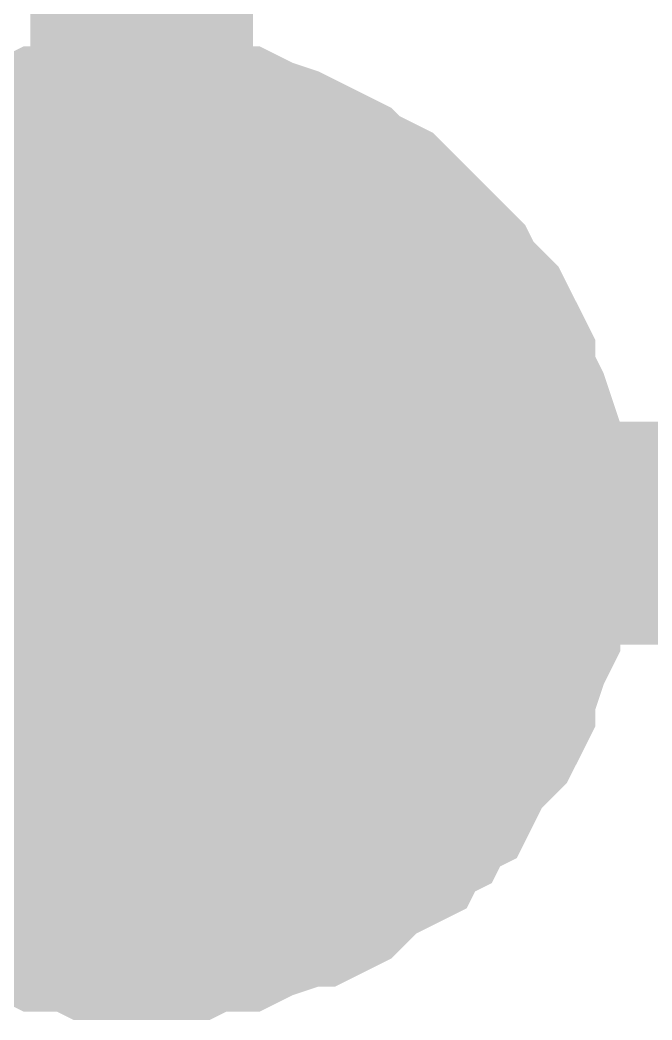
# Model space of a CAD drawing. Header units: inches. Extents: x 0 to 22.3, y 0 to 15.7.
# Drawn here: x 2.9937 to 3.0272, y 8.1738 to 8.2268 of the extents above; entities that cross this region are included whole.
import ezdxf

# ---------------------------------------------------------------- set-up
doc = ezdxf.new("R2010")
doc.units = ezdxf.units.IN
doc.header["$MEASUREMENT"] = 0
doc.layers.add('Sheet', color=255, linetype='Continuous')

msp = doc.modelspace()

# ---------------------------------------------------------------- linework, layer by layer
at = {"layer": 'Sheet'}
for points in [[(1.100236, 8.999654, 0.0118, 0.0118, 0), (1.700083, 8.999654, 0.0118, 0.0118, 0), (1.700083, 8.199626, 0.0118, 0.0118, 0), (2.000228, 8.199626, 0.0118, 0.0118, 0), (3.000121, 8.199626, 0.0118, 0.0118, 0), (3.000121, 8.299961, 0.0118, 0.0118, 0)], [(2.987302, 8.215096, 0.0118, 0.0118, 0), (2.988186, 8.21598, 0.0118, 0.0118, 0), (2.98907, 8.216422, 0.0118, 0.0118, 0), (2.989954, 8.216864, 0.0118, 0.0118, 0), (2.990396, 8.217306, 0.0118, 0.0118, 0), (2.99128, 8.217748, 0.0118, 0.0118, 0), (2.992164, 8.21819, 0.0118, 0.0118, 0), (2.993048, 8.218632, 0.0118, 0.0118, 0), (2.994374, 8.219074, 0.0118, 0.0118, 0), (2.995258, 8.219516, 0.0118, 0.0118, 0), (2.996143, 8.219516, 0.0118, 0.0118, 0), (2.997027, 8.219516, 0.0118, 0.0118, 0), (2.997911, 8.219958, 0.0118, 0.0118, 0), (2.999237, 8.219958, 0.0118, 0.0118, 0), (3.000121, 8.219958, 0.0118, 0.0118, 0)], [(2.987302, 8.215096, 0.0118, 0.0118, 0), (2.988186, 8.21598, 0.0118, 0.0118, 0), (2.98907, 8.216422, 0.0118, 0.0118, 0), (2.989954, 8.216864, 0.0118, 0.0118, 0), (2.990396, 8.217306, 0.0118, 0.0118, 0), (2.99128, 8.217748, 0.0118, 0.0118, 0), (2.992164, 8.21819, 0.0118, 0.0118, 0), (2.993048, 8.218632, 0.0118, 0.0118, 0), (2.994374, 8.219074, 0.0118, 0.0118, 0), (2.995258, 8.219516, 0.0118, 0.0118, 0), (2.996143, 8.219516, 0.0118, 0.0118, 0), (2.997027, 8.219516, 0.0118, 0.0118, 0), (2.997911, 8.219958, 0.0118, 0.0118, 0), (2.999237, 8.219958, 0.0118, 0.0118, 0), (3.000121, 8.219958, 0.0118, 0.0118, 0)], [(2.987302, 8.215096, 0.0118, 0.0118, 0), (2.988186, 8.21598, 0.0118, 0.0118, 0), (2.98907, 8.216422, 0.0118, 0.0118, 0), (2.989954, 8.216864, 0.0118, 0.0118, 0), (2.990396, 8.217306, 0.0118, 0.0118, 0), (2.99128, 8.217748, 0.0118, 0.0118, 0), (2.992164, 8.21819, 0.0118, 0.0118, 0), (2.993048, 8.218632, 0.0118, 0.0118, 0), (2.994374, 8.219074, 0.0118, 0.0118, 0), (2.995258, 8.219516, 0.0118, 0.0118, 0), (2.996143, 8.219516, 0.0118, 0.0118, 0), (2.997027, 8.219516, 0.0118, 0.0118, 0), (2.997911, 8.219958, 0.0118, 0.0118, 0), (2.999237, 8.219958, 0.0118, 0.0118, 0), (3.000121, 8.219958, 0.0118, 0.0118, 0)], [(2.987302, 8.215096, 0.0118, 0.0118, 0), (2.988186, 8.21598, 0.0118, 0.0118, 0), (2.98907, 8.216422, 0.0118, 0.0118, 0), (2.989954, 8.216864, 0.0118, 0.0118, 0), (2.990396, 8.217306, 0.0118, 0.0118, 0), (2.99128, 8.217748, 0.0118, 0.0118, 0), (2.992164, 8.21819, 0.0118, 0.0118, 0), (2.993048, 8.218632, 0.0118, 0.0118, 0), (2.994374, 8.219074, 0.0118, 0.0118, 0), (2.995258, 8.219516, 0.0118, 0.0118, 0), (2.996143, 8.219516, 0.0118, 0.0118, 0), (2.997027, 8.219516, 0.0118, 0.0118, 0), (2.997911, 8.219958, 0.0118, 0.0118, 0), (2.999237, 8.219958, 0.0118, 0.0118, 0), (3.000121, 8.219958, 0.0118, 0.0118, 0)], [(3.000121, 8.219958, 0.0118, 0.0118, 0), (3.000121, 8.219958, 0.0118, 0.0118, 0)], [(3.000121, 8.219958, 0.0118, 0.0118, 0), (3.001005, 8.219958, 0.0118, 0.0118, 0), (3.002331, 8.219958, 0.0118, 0.0118, 0), (3.003215, 8.219516, 0.0118, 0.0118, 0), (3.004099, 8.219516, 0.0118, 0.0118, 0), (3.004983, 8.219516, 0.0118, 0.0118, 0), (3.005867, 8.219074, 0.0118, 0.0118, 0), (3.007194, 8.218632, 0.0118, 0.0118, 0), (3.008078, 8.21819, 0.0118, 0.0118, 0), (3.008962, 8.217748, 0.0118, 0.0118, 0), (3.009846, 8.217306, 0.0118, 0.0118, 0), (3.010288, 8.216864, 0.0118, 0.0118, 0), (3.011172, 8.216422, 0.0118, 0.0118, 0), (3.012056, 8.21598, 0.0118, 0.0118, 0), (3.01294, 8.215096, 0.0118, 0.0118, 0), (3.013382, 8.214654, 0.0118, 0.0118, 0), (3.014266, 8.21377, 0.0118, 0.0118, 0), (3.014708, 8.213328, 0.0118, 0.0118, 0), (3.015592, 8.212444, 0.0118, 0.0118, 0), (3.016034, 8.21156, 0.0118, 0.0118, 0), (3.016476, 8.211118, 0.0118, 0.0118, 0), (3.01736, 8.210234, 0.0118, 0.0118, 0), (3.017802, 8.20935, 0.0118, 0.0118, 0), (3.018245, 8.208466, 0.0118, 0.0118, 0), (3.018245, 8.207582, 0.0118, 0.0118, 0), (3.018687, 8.206698, 0.0118, 0.0118, 0), (3.019129, 8.205814, 0.0118, 0.0118, 0), (3.019571, 8.204488, 0.0118, 0.0118, 0), (3.019571, 8.203604, 0.0118, 0.0118, 0), (3.019571, 8.20272, 0.0118, 0.0118, 0), (3.020013, 8.201836, 0.0118, 0.0118, 0), (3.020013, 8.20051, 0.0118, 0.0118, 0), (3.020013, 8.199626, 0.0118, 0.0118, 0)], [(3.000121, 8.219958, 0.0118, 0.0118, 0), (3.000121, 8.219958, 0.0118, 0.0118, 0)], [(3.000121, 8.219958, 0.0118, 0.0118, 0), (3.001005, 8.219958, 0.0118, 0.0118, 0), (3.002331, 8.219958, 0.0118, 0.0118, 0), (3.003215, 8.219516, 0.0118, 0.0118, 0), (3.004099, 8.219516, 0.0118, 0.0118, 0), (3.004983, 8.219516, 0.0118, 0.0118, 0), (3.005867, 8.219074, 0.0118, 0.0118, 0), (3.007194, 8.218632, 0.0118, 0.0118, 0), (3.008078, 8.21819, 0.0118, 0.0118, 0), (3.008962, 8.217748, 0.0118, 0.0118, 0), (3.009846, 8.217306, 0.0118, 0.0118, 0), (3.010288, 8.216864, 0.0118, 0.0118, 0), (3.011172, 8.216422, 0.0118, 0.0118, 0), (3.012056, 8.21598, 0.0118, 0.0118, 0), (3.01294, 8.215096, 0.0118, 0.0118, 0), (3.013382, 8.214654, 0.0118, 0.0118, 0), (3.014266, 8.21377, 0.0118, 0.0118, 0), (3.014708, 8.213328, 0.0118, 0.0118, 0), (3.015592, 8.212444, 0.0118, 0.0118, 0), (3.016034, 8.21156, 0.0118, 0.0118, 0), (3.016476, 8.211118, 0.0118, 0.0118, 0), (3.01736, 8.210234, 0.0118, 0.0118, 0), (3.017802, 8.20935, 0.0118, 0.0118, 0), (3.018245, 8.208466, 0.0118, 0.0118, 0), (3.018245, 8.207582, 0.0118, 0.0118, 0), (3.018687, 8.206698, 0.0118, 0.0118, 0), (3.019129, 8.205814, 0.0118, 0.0118, 0), (3.019571, 8.204488, 0.0118, 0.0118, 0), (3.019571, 8.203604, 0.0118, 0.0118, 0), (3.019571, 8.20272, 0.0118, 0.0118, 0), (3.020013, 8.201836, 0.0118, 0.0118, 0), (3.020013, 8.20051, 0.0118, 0.0118, 0), (3.020013, 8.199626, 0.0118, 0.0118, 0)], [(3.000121, 8.219958, 0.0118, 0.0118, 0), (3.000121, 8.219958, 0.0118, 0.0118, 0)], [(3.000121, 8.219958, 0.0118, 0.0118, 0), (3.001005, 8.219958, 0.0118, 0.0118, 0), (3.002331, 8.219958, 0.0118, 0.0118, 0), (3.003215, 8.219516, 0.0118, 0.0118, 0), (3.004099, 8.219516, 0.0118, 0.0118, 0), (3.004983, 8.219516, 0.0118, 0.0118, 0), (3.005867, 8.219074, 0.0118, 0.0118, 0), (3.007194, 8.218632, 0.0118, 0.0118, 0), (3.008078, 8.21819, 0.0118, 0.0118, 0), (3.008962, 8.217748, 0.0118, 0.0118, 0), (3.009846, 8.217306, 0.0118, 0.0118, 0), (3.010288, 8.216864, 0.0118, 0.0118, 0), (3.011172, 8.216422, 0.0118, 0.0118, 0), (3.012056, 8.21598, 0.0118, 0.0118, 0), (3.01294, 8.215096, 0.0118, 0.0118, 0), (3.013382, 8.214654, 0.0118, 0.0118, 0), (3.014266, 8.21377, 0.0118, 0.0118, 0), (3.014708, 8.213328, 0.0118, 0.0118, 0), (3.015592, 8.212444, 0.0118, 0.0118, 0), (3.016034, 8.21156, 0.0118, 0.0118, 0), (3.016476, 8.211118, 0.0118, 0.0118, 0), (3.01736, 8.210234, 0.0118, 0.0118, 0), (3.017802, 8.20935, 0.0118, 0.0118, 0), (3.018245, 8.208466, 0.0118, 0.0118, 0), (3.018245, 8.207582, 0.0118, 0.0118, 0), (3.018687, 8.206698, 0.0118, 0.0118, 0), (3.019129, 8.205814, 0.0118, 0.0118, 0), (3.019571, 8.204488, 0.0118, 0.0118, 0), (3.019571, 8.203604, 0.0118, 0.0118, 0), (3.019571, 8.20272, 0.0118, 0.0118, 0), (3.020013, 8.201836, 0.0118, 0.0118, 0), (3.020013, 8.20051, 0.0118, 0.0118, 0), (3.020013, 8.199626, 0.0118, 0.0118, 0)], [(3.000121, 8.219958, 0.0118, 0.0118, 0), (3.000121, 8.219958, 0.0118, 0.0118, 0)], [(3.000121, 8.219958, 0.0118, 0.0118, 0), (3.001005, 8.219958, 0.0118, 0.0118, 0), (3.002331, 8.219958, 0.0118, 0.0118, 0), (3.003215, 8.219516, 0.0118, 0.0118, 0), (3.004099, 8.219516, 0.0118, 0.0118, 0), (3.004983, 8.219516, 0.0118, 0.0118, 0), (3.005867, 8.219074, 0.0118, 0.0118, 0), (3.007194, 8.218632, 0.0118, 0.0118, 0), (3.008078, 8.21819, 0.0118, 0.0118, 0), (3.008962, 8.217748, 0.0118, 0.0118, 0), (3.009846, 8.217306, 0.0118, 0.0118, 0), (3.010288, 8.216864, 0.0118, 0.0118, 0), (3.011172, 8.216422, 0.0118, 0.0118, 0), (3.012056, 8.21598, 0.0118, 0.0118, 0), (3.01294, 8.215096, 0.0118, 0.0118, 0), (3.013382, 8.214654, 0.0118, 0.0118, 0), (3.014266, 8.21377, 0.0118, 0.0118, 0), (3.014708, 8.213328, 0.0118, 0.0118, 0), (3.015592, 8.212444, 0.0118, 0.0118, 0), (3.016034, 8.21156, 0.0118, 0.0118, 0), (3.016476, 8.211118, 0.0118, 0.0118, 0), (3.01736, 8.210234, 0.0118, 0.0118, 0), (3.017802, 8.20935, 0.0118, 0.0118, 0), (3.018245, 8.208466, 0.0118, 0.0118, 0), (3.018245, 8.207582, 0.0118, 0.0118, 0), (3.018687, 8.206698, 0.0118, 0.0118, 0), (3.019129, 8.205814, 0.0118, 0.0118, 0), (3.019571, 8.204488, 0.0118, 0.0118, 0), (3.019571, 8.203604, 0.0118, 0.0118, 0), (3.019571, 8.20272, 0.0118, 0.0118, 0), (3.020013, 8.201836, 0.0118, 0.0118, 0), (3.020013, 8.20051, 0.0118, 0.0118, 0), (3.020013, 8.199626, 0.0118, 0.0118, 0)], [(2.99128, 8.217748, 0.0039, 0.0039, 0), (2.992164, 8.21819, 0.0039, 0.0039, 0), (2.993048, 8.218632, 0.0039, 0.0039, 0), (2.994374, 8.219074, 0.0039, 0.0039, 0), (2.995258, 8.219516, 0.0039, 0.0039, 0), (2.996143, 8.219516, 0.0039, 0.0039, 0), (2.997027, 8.219516, 0.0039, 0.0039, 0), (2.997911, 8.219958, 0.0039, 0.0039, 0), (2.999237, 8.219958, 0.0039, 0.0039, 0), (3.000121, 8.219958, 0.0039, 0.0039, 0)], [(2.99128, 8.217748, 0.0039, 0.0039, 0), (2.992164, 8.21819, 0.0039, 0.0039, 0), (2.993048, 8.218632, 0.0039, 0.0039, 0), (2.994374, 8.219074, 0.0039, 0.0039, 0), (2.995258, 8.219516, 0.0039, 0.0039, 0), (2.996143, 8.219516, 0.0039, 0.0039, 0), (2.997027, 8.219516, 0.0039, 0.0039, 0), (2.997911, 8.219958, 0.0039, 0.0039, 0), (2.999237, 8.219958, 0.0039, 0.0039, 0), (3.000121, 8.219958, 0.0039, 0.0039, 0)], [(2.99128, 8.217748, 0.0039, 0.0039, 0), (2.992164, 8.21819, 0.0039, 0.0039, 0), (2.993048, 8.218632, 0.0039, 0.0039, 0), (2.994374, 8.219074, 0.0039, 0.0039, 0), (2.995258, 8.219516, 0.0039, 0.0039, 0), (2.996143, 8.219516, 0.0039, 0.0039, 0), (2.997027, 8.219516, 0.0039, 0.0039, 0), (2.997911, 8.219958, 0.0039, 0.0039, 0), (2.999237, 8.219958, 0.0039, 0.0039, 0), (3.000121, 8.219958, 0.0039, 0.0039, 0)], [(2.99128, 8.217748, 0.0039, 0.0039, 0), (2.992164, 8.21819, 0.0039, 0.0039, 0), (2.993048, 8.218632, 0.0039, 0.0039, 0), (2.994374, 8.219074, 0.0039, 0.0039, 0), (2.995258, 8.219516, 0.0039, 0.0039, 0), (2.996143, 8.219516, 0.0039, 0.0039, 0), (2.997027, 8.219516, 0.0039, 0.0039, 0), (2.997911, 8.219958, 0.0039, 0.0039, 0), (2.999237, 8.219958, 0.0039, 0.0039, 0), (3.000121, 8.219958, 0.0039, 0.0039, 0)], [(3.000121, 8.219958, 0.0039, 0.0039, 0), (3.000121, 8.219958, 0.0039, 0.0039, 0)], [(3.000121, 8.219958, 0.0039, 0.0039, 0), (3.001005, 8.219958, 0.0039, 0.0039, 0), (3.002331, 8.219958, 0.0039, 0.0039, 0), (3.003215, 8.219516, 0.0039, 0.0039, 0), (3.004099, 8.219516, 0.0039, 0.0039, 0), (3.004983, 8.219516, 0.0039, 0.0039, 0), (3.005867, 8.219074, 0.0039, 0.0039, 0), (3.007194, 8.218632, 0.0039, 0.0039, 0), (3.008078, 8.21819, 0.0039, 0.0039, 0), (3.008962, 8.217748, 0.0039, 0.0039, 0), (3.009846, 8.217306, 0.0039, 0.0039, 0), (3.010288, 8.216864, 0.0039, 0.0039, 0), (3.011172, 8.216422, 0.0039, 0.0039, 0), (3.012056, 8.21598, 0.0039, 0.0039, 0), (3.01294, 8.215096, 0.0039, 0.0039, 0), (3.013382, 8.214654, 0.0039, 0.0039, 0), (3.014266, 8.21377, 0.0039, 0.0039, 0), (3.014708, 8.213328, 0.0039, 0.0039, 0), (3.015592, 8.212444, 0.0039, 0.0039, 0), (3.016034, 8.21156, 0.0039, 0.0039, 0), (3.016476, 8.211118, 0.0039, 0.0039, 0), (3.01736, 8.210234, 0.0039, 0.0039, 0), (3.017802, 8.20935, 0.0039, 0.0039, 0), (3.018245, 8.208466, 0.0039, 0.0039, 0), (3.018245, 8.207582, 0.0039, 0.0039, 0), (3.018687, 8.206698, 0.0039, 0.0039, 0), (3.019129, 8.205814, 0.0039, 0.0039, 0), (3.019571, 8.204488, 0.0039, 0.0039, 0), (3.019571, 8.203604, 0.0039, 0.0039, 0), (3.019571, 8.20272, 0.0039, 0.0039, 0), (3.020013, 8.201836, 0.0039, 0.0039, 0), (3.020013, 8.20051, 0.0039, 0.0039, 0), (3.020013, 8.199626, 0.0039, 0.0039, 0)], [(3.000121, 8.219958, 0.0039, 0.0039, 0), (3.000121, 8.219958, 0.0039, 0.0039, 0)], [(3.000121, 8.219958, 0.0039, 0.0039, 0), (3.001005, 8.219958, 0.0039, 0.0039, 0), (3.002331, 8.219958, 0.0039, 0.0039, 0), (3.003215, 8.219516, 0.0039, 0.0039, 0), (3.004099, 8.219516, 0.0039, 0.0039, 0), (3.004983, 8.219516, 0.0039, 0.0039, 0), (3.005867, 8.219074, 0.0039, 0.0039, 0), (3.007194, 8.218632, 0.0039, 0.0039, 0), (3.008078, 8.21819, 0.0039, 0.0039, 0), (3.008962, 8.217748, 0.0039, 0.0039, 0), (3.009846, 8.217306, 0.0039, 0.0039, 0), (3.010288, 8.216864, 0.0039, 0.0039, 0), (3.011172, 8.216422, 0.0039, 0.0039, 0), (3.012056, 8.21598, 0.0039, 0.0039, 0), (3.01294, 8.215096, 0.0039, 0.0039, 0), (3.013382, 8.214654, 0.0039, 0.0039, 0), (3.014266, 8.21377, 0.0039, 0.0039, 0), (3.014708, 8.213328, 0.0039, 0.0039, 0), (3.015592, 8.212444, 0.0039, 0.0039, 0), (3.016034, 8.21156, 0.0039, 0.0039, 0), (3.016476, 8.211118, 0.0039, 0.0039, 0), (3.01736, 8.210234, 0.0039, 0.0039, 0), (3.017802, 8.20935, 0.0039, 0.0039, 0), (3.018245, 8.208466, 0.0039, 0.0039, 0), (3.018245, 8.207582, 0.0039, 0.0039, 0), (3.018687, 8.206698, 0.0039, 0.0039, 0), (3.019129, 8.205814, 0.0039, 0.0039, 0), (3.019571, 8.204488, 0.0039, 0.0039, 0), (3.019571, 8.203604, 0.0039, 0.0039, 0), (3.019571, 8.20272, 0.0039, 0.0039, 0), (3.020013, 8.201836, 0.0039, 0.0039, 0), (3.020013, 8.20051, 0.0039, 0.0039, 0), (3.020013, 8.199626, 0.0039, 0.0039, 0)], [(3.000121, 8.219958, 0.0039, 0.0039, 0), (3.000121, 8.219958, 0.0039, 0.0039, 0)], [(3.000121, 8.219958, 0.0039, 0.0039, 0), (3.001005, 8.219958, 0.0039, 0.0039, 0), (3.002331, 8.219958, 0.0039, 0.0039, 0), (3.003215, 8.219516, 0.0039, 0.0039, 0), (3.004099, 8.219516, 0.0039, 0.0039, 0), (3.004983, 8.219516, 0.0039, 0.0039, 0), (3.005867, 8.219074, 0.0039, 0.0039, 0), (3.007194, 8.218632, 0.0039, 0.0039, 0), (3.008078, 8.21819, 0.0039, 0.0039, 0), (3.008962, 8.217748, 0.0039, 0.0039, 0), (3.009846, 8.217306, 0.0039, 0.0039, 0), (3.010288, 8.216864, 0.0039, 0.0039, 0), (3.011172, 8.216422, 0.0039, 0.0039, 0), (3.012056, 8.21598, 0.0039, 0.0039, 0), (3.01294, 8.215096, 0.0039, 0.0039, 0), (3.013382, 8.214654, 0.0039, 0.0039, 0), (3.014266, 8.21377, 0.0039, 0.0039, 0), (3.014708, 8.213328, 0.0039, 0.0039, 0), (3.015592, 8.212444, 0.0039, 0.0039, 0), (3.016034, 8.21156, 0.0039, 0.0039, 0), (3.016476, 8.211118, 0.0039, 0.0039, 0), (3.01736, 8.210234, 0.0039, 0.0039, 0), (3.017802, 8.20935, 0.0039, 0.0039, 0), (3.018245, 8.208466, 0.0039, 0.0039, 0), (3.018245, 8.207582, 0.0039, 0.0039, 0), (3.018687, 8.206698, 0.0039, 0.0039, 0), (3.019129, 8.205814, 0.0039, 0.0039, 0), (3.019571, 8.204488, 0.0039, 0.0039, 0), (3.019571, 8.203604, 0.0039, 0.0039, 0), (3.019571, 8.20272, 0.0039, 0.0039, 0), (3.020013, 8.201836, 0.0039, 0.0039, 0), (3.020013, 8.20051, 0.0039, 0.0039, 0), (3.020013, 8.199626, 0.0039, 0.0039, 0)], [(3.000121, 8.219958, 0.0039, 0.0039, 0), (3.000121, 8.219958, 0.0039, 0.0039, 0)], [(3.000121, 8.219958, 0.0039, 0.0039, 0), (3.001005, 8.219958, 0.0039, 0.0039, 0), (3.002331, 8.219958, 0.0039, 0.0039, 0), (3.003215, 8.219516, 0.0039, 0.0039, 0), (3.004099, 8.219516, 0.0039, 0.0039, 0), (3.004983, 8.219516, 0.0039, 0.0039, 0), (3.005867, 8.219074, 0.0039, 0.0039, 0), (3.007194, 8.218632, 0.0039, 0.0039, 0), (3.008078, 8.21819, 0.0039, 0.0039, 0), (3.008962, 8.217748, 0.0039, 0.0039, 0), (3.009846, 8.217306, 0.0039, 0.0039, 0), (3.010288, 8.216864, 0.0039, 0.0039, 0), (3.011172, 8.216422, 0.0039, 0.0039, 0), (3.012056, 8.21598, 0.0039, 0.0039, 0), (3.01294, 8.215096, 0.0039, 0.0039, 0), (3.013382, 8.214654, 0.0039, 0.0039, 0), (3.014266, 8.21377, 0.0039, 0.0039, 0), (3.014708, 8.213328, 0.0039, 0.0039, 0), (3.015592, 8.212444, 0.0039, 0.0039, 0), (3.016034, 8.21156, 0.0039, 0.0039, 0), (3.016476, 8.211118, 0.0039, 0.0039, 0), (3.01736, 8.210234, 0.0039, 0.0039, 0), (3.017802, 8.20935, 0.0039, 0.0039, 0), (3.018245, 8.208466, 0.0039, 0.0039, 0), (3.018245, 8.207582, 0.0039, 0.0039, 0), (3.018687, 8.206698, 0.0039, 0.0039, 0), (3.019129, 8.205814, 0.0039, 0.0039, 0), (3.019571, 8.204488, 0.0039, 0.0039, 0), (3.019571, 8.203604, 0.0039, 0.0039, 0), (3.019571, 8.20272, 0.0039, 0.0039, 0), (3.020013, 8.201836, 0.0039, 0.0039, 0), (3.020013, 8.20051, 0.0039, 0.0039, 0), (3.020013, 8.199626, 0.0039, 0.0039, 0)], [(3.000121, 8.199626, 0.0118, 0.0118, 0), (3.170306, 8.199626, 0.0118, 0.0118, 0)], [(3.020013, 8.199626, 0.0118, 0.0118, 0), (3.020013, 8.198742, 0.0118, 0.0118, 0), (3.020013, 8.197416, 0.0118, 0.0118, 0), (3.019571, 8.196532, 0.0118, 0.0118, 0), (3.019571, 8.195648, 0.0118, 0.0118, 0), (3.019571, 8.194764, 0.0118, 0.0118, 0), (3.019129, 8.19388, 0.0118, 0.0118, 0), (3.018687, 8.192553, 0.0118, 0.0118, 0), (3.018245, 8.191669, 0.0118, 0.0118, 0), (3.018245, 8.190785, 0.0118, 0.0118, 0), (3.017802, 8.189901, 0.0118, 0.0118, 0), (3.01736, 8.189459, 0.0118, 0.0118, 0), (3.016476, 8.188575, 0.0118, 0.0118, 0), (3.016034, 8.187691, 0.0118, 0.0118, 0), (3.015592, 8.186807, 0.0118, 0.0118, 0), (3.014708, 8.186365, 0.0118, 0.0118, 0), (3.014266, 8.185481, 0.0118, 0.0118, 0), (3.013382, 8.185039, 0.0118, 0.0118, 0), (3.01294, 8.184155, 0.0118, 0.0118, 0), (3.012056, 8.183713, 0.0118, 0.0118, 0), (3.011172, 8.183271, 0.0118, 0.0118, 0), (3.010288, 8.182387, 0.0118, 0.0118, 0), (3.009846, 8.181945, 0.0118, 0.0118, 0), (3.008962, 8.181503, 0.0118, 0.0118, 0), (3.008078, 8.181503, 0.0118, 0.0118, 0), (3.007194, 8.181061, 0.0118, 0.0118, 0), (3.005867, 8.180619, 0.0118, 0.0118, 0), (3.004983, 8.180177, 0.0118, 0.0118, 0), (3.004099, 8.180177, 0.0118, 0.0118, 0), (3.003215, 8.180177, 0.0118, 0.0118, 0), (3.002331, 8.179735, 0.0118, 0.0118, 0), (3.001005, 8.179735, 0.0118, 0.0118, 0), (3.000121, 8.179735, 0.0118, 0.0118, 0)], [(3.020013, 8.199626, 0.0118, 0.0118, 0), (3.020013, 8.198742, 0.0118, 0.0118, 0), (3.020013, 8.197416, 0.0118, 0.0118, 0), (3.019571, 8.196532, 0.0118, 0.0118, 0), (3.019571, 8.195648, 0.0118, 0.0118, 0), (3.019571, 8.194764, 0.0118, 0.0118, 0), (3.019129, 8.19388, 0.0118, 0.0118, 0), (3.018687, 8.192553, 0.0118, 0.0118, 0), (3.018245, 8.191669, 0.0118, 0.0118, 0), (3.018245, 8.190785, 0.0118, 0.0118, 0), (3.017802, 8.189901, 0.0118, 0.0118, 0), (3.01736, 8.189459, 0.0118, 0.0118, 0), (3.016476, 8.188575, 0.0118, 0.0118, 0), (3.016034, 8.187691, 0.0118, 0.0118, 0), (3.015592, 8.186807, 0.0118, 0.0118, 0), (3.014708, 8.186365, 0.0118, 0.0118, 0), (3.014266, 8.185481, 0.0118, 0.0118, 0), (3.013382, 8.185039, 0.0118, 0.0118, 0), (3.01294, 8.184155, 0.0118, 0.0118, 0), (3.012056, 8.183713, 0.0118, 0.0118, 0), (3.011172, 8.183271, 0.0118, 0.0118, 0), (3.010288, 8.182387, 0.0118, 0.0118, 0), (3.009846, 8.181945, 0.0118, 0.0118, 0), (3.008962, 8.181503, 0.0118, 0.0118, 0), (3.008078, 8.181503, 0.0118, 0.0118, 0), (3.007194, 8.181061, 0.0118, 0.0118, 0), (3.005867, 8.180619, 0.0118, 0.0118, 0), (3.004983, 8.180177, 0.0118, 0.0118, 0), (3.004099, 8.180177, 0.0118, 0.0118, 0), (3.003215, 8.180177, 0.0118, 0.0118, 0), (3.002331, 8.179735, 0.0118, 0.0118, 0), (3.001005, 8.179735, 0.0118, 0.0118, 0), (3.000121, 8.179735, 0.0118, 0.0118, 0)], [(3.020013, 8.199626, 0.0118, 0.0118, 0), (3.020013, 8.198742, 0.0118, 0.0118, 0), (3.020013, 8.197416, 0.0118, 0.0118, 0), (3.019571, 8.196532, 0.0118, 0.0118, 0), (3.019571, 8.195648, 0.0118, 0.0118, 0), (3.019571, 8.194764, 0.0118, 0.0118, 0), (3.019129, 8.19388, 0.0118, 0.0118, 0), (3.018687, 8.192553, 0.0118, 0.0118, 0), (3.018245, 8.191669, 0.0118, 0.0118, 0), (3.018245, 8.190785, 0.0118, 0.0118, 0), (3.017802, 8.189901, 0.0118, 0.0118, 0), (3.01736, 8.189459, 0.0118, 0.0118, 0), (3.016476, 8.188575, 0.0118, 0.0118, 0), (3.016034, 8.187691, 0.0118, 0.0118, 0), (3.015592, 8.186807, 0.0118, 0.0118, 0), (3.014708, 8.186365, 0.0118, 0.0118, 0), (3.014266, 8.185481, 0.0118, 0.0118, 0), (3.013382, 8.185039, 0.0118, 0.0118, 0), (3.01294, 8.184155, 0.0118, 0.0118, 0), (3.012056, 8.183713, 0.0118, 0.0118, 0), (3.011172, 8.183271, 0.0118, 0.0118, 0), (3.010288, 8.182387, 0.0118, 0.0118, 0), (3.009846, 8.181945, 0.0118, 0.0118, 0), (3.008962, 8.181503, 0.0118, 0.0118, 0), (3.008078, 8.181503, 0.0118, 0.0118, 0), (3.007194, 8.181061, 0.0118, 0.0118, 0), (3.005867, 8.180619, 0.0118, 0.0118, 0), (3.004983, 8.180177, 0.0118, 0.0118, 0), (3.004099, 8.180177, 0.0118, 0.0118, 0), (3.003215, 8.180177, 0.0118, 0.0118, 0), (3.002331, 8.179735, 0.0118, 0.0118, 0), (3.001005, 8.179735, 0.0118, 0.0118, 0), (3.000121, 8.179735, 0.0118, 0.0118, 0)], [(3.020013, 8.199626, 0.0118, 0.0118, 0), (3.020013, 8.198742, 0.0118, 0.0118, 0), (3.020013, 8.197416, 0.0118, 0.0118, 0), (3.019571, 8.196532, 0.0118, 0.0118, 0), (3.019571, 8.195648, 0.0118, 0.0118, 0), (3.019571, 8.194764, 0.0118, 0.0118, 0), (3.019129, 8.19388, 0.0118, 0.0118, 0), (3.018687, 8.192553, 0.0118, 0.0118, 0), (3.018245, 8.191669, 0.0118, 0.0118, 0), (3.018245, 8.190785, 0.0118, 0.0118, 0), (3.017802, 8.189901, 0.0118, 0.0118, 0), (3.01736, 8.189459, 0.0118, 0.0118, 0), (3.016476, 8.188575, 0.0118, 0.0118, 0), (3.016034, 8.187691, 0.0118, 0.0118, 0), (3.015592, 8.186807, 0.0118, 0.0118, 0), (3.014708, 8.186365, 0.0118, 0.0118, 0), (3.014266, 8.185481, 0.0118, 0.0118, 0), (3.013382, 8.185039, 0.0118, 0.0118, 0), (3.01294, 8.184155, 0.0118, 0.0118, 0), (3.012056, 8.183713, 0.0118, 0.0118, 0), (3.011172, 8.183271, 0.0118, 0.0118, 0), (3.010288, 8.182387, 0.0118, 0.0118, 0), (3.009846, 8.181945, 0.0118, 0.0118, 0), (3.008962, 8.181503, 0.0118, 0.0118, 0), (3.008078, 8.181503, 0.0118, 0.0118, 0), (3.007194, 8.181061, 0.0118, 0.0118, 0), (3.005867, 8.180619, 0.0118, 0.0118, 0), (3.004983, 8.180177, 0.0118, 0.0118, 0), (3.004099, 8.180177, 0.0118, 0.0118, 0), (3.003215, 8.180177, 0.0118, 0.0118, 0), (3.002331, 8.179735, 0.0118, 0.0118, 0), (3.001005, 8.179735, 0.0118, 0.0118, 0), (3.000121, 8.179735, 0.0118, 0.0118, 0)], [(3.020013, 8.199626, 0.0118, 0.0118, 0), (3.020013, 8.199626, 0.0118, 0.0118, 0), (3.020013, 8.199626, 0.0118, 0.0118, 0), (3.020013, 8.199626, 0.0118, 0.0118, 0), (3.020013, 8.199626, 0.0118, 0.0118, 0), (3.020013, 8.199626, 0.0118, 0.0118, 0), (3.020013, 8.199626, 0.0118, 0.0118, 0), (3.020013, 8.199626, 0.0118, 0.0118, 0), (3.020013, 8.199626, 0.0118, 0.0118, 0), (3.020013, 8.199626, 0.0118, 0.0118, 0), (3.020013, 8.199626, 0.0118, 0.0118, 0), (3.020013, 8.199626, 0.0118, 0.0118, 0), (3.020013, 8.199626, 0.0118, 0.0118, 0), (3.020013, 8.199626, 0.0118, 0.0118, 0), (3.020013, 8.199626, 0.0118, 0.0118, 0), (3.020013, 8.199626, 0.0118, 0.0118, 0), (3.020013, 8.199626, 0.0118, 0.0118, 0), (3.020013, 8.199626, 0.0118, 0.0118, 0), (3.020013, 8.199626, 0.0118, 0.0118, 0), (3.020013, 8.199626, 0.0118, 0.0118, 0), (3.020013, 8.199626, 0.0118, 0.0118, 0), (3.020013, 8.199626, 0.0118, 0.0118, 0), (3.020013, 8.199626, 0.0118, 0.0118, 0), (3.020013, 8.199626, 0.0118, 0.0118, 0), (3.020013, 8.199626, 0.0118, 0.0118, 0), (3.020013, 8.199626, 0.0118, 0.0118, 0), (3.020013, 8.199626, 0.0118, 0.0118, 0), (3.020013, 8.199626, 0.0118, 0.0118, 0), (3.020013, 8.199626, 0.0118, 0.0118, 0), (3.020013, 8.199626, 0.0118, 0.0118, 0), (3.020013, 8.199626, 0.0118, 0.0118, 0), (3.020013, 8.199626, 0.0118, 0.0118, 0), (3.020013, 8.199626, 0.0118, 0.0118, 0)], [(3.020013, 8.199626, 0.0118, 0.0118, 0), (3.020013, 8.199626, 0.0118, 0.0118, 0)], [(3.020013, 8.199626, 0.0118, 0.0118, 0), (3.020013, 8.199626, 0.0118, 0.0118, 0), (3.020013, 8.199626, 0.0118, 0.0118, 0), (3.020013, 8.199626, 0.0118, 0.0118, 0), (3.020013, 8.199626, 0.0118, 0.0118, 0), (3.020013, 8.199626, 0.0118, 0.0118, 0), (3.020013, 8.199626, 0.0118, 0.0118, 0), (3.020013, 8.199626, 0.0118, 0.0118, 0), (3.020013, 8.199626, 0.0118, 0.0118, 0), (3.020013, 8.199626, 0.0118, 0.0118, 0), (3.020013, 8.199626, 0.0118, 0.0118, 0), (3.020013, 8.199626, 0.0118, 0.0118, 0), (3.020013, 8.199626, 0.0118, 0.0118, 0), (3.020013, 8.199626, 0.0118, 0.0118, 0), (3.020013, 8.199626, 0.0118, 0.0118, 0), (3.020013, 8.199626, 0.0118, 0.0118, 0), (3.020013, 8.199626, 0.0118, 0.0118, 0), (3.020013, 8.199626, 0.0118, 0.0118, 0), (3.020013, 8.199626, 0.0118, 0.0118, 0), (3.020013, 8.199626, 0.0118, 0.0118, 0), (3.020013, 8.199626, 0.0118, 0.0118, 0), (3.020013, 8.199626, 0.0118, 0.0118, 0), (3.020013, 8.199626, 0.0118, 0.0118, 0), (3.020013, 8.199626, 0.0118, 0.0118, 0), (3.020013, 8.199626, 0.0118, 0.0118, 0), (3.020013, 8.199626, 0.0118, 0.0118, 0), (3.020013, 8.199626, 0.0118, 0.0118, 0), (3.020013, 8.199626, 0.0118, 0.0118, 0), (3.020013, 8.199626, 0.0118, 0.0118, 0), (3.020013, 8.199626, 0.0118, 0.0118, 0), (3.020013, 8.199626, 0.0118, 0.0118, 0), (3.020013, 8.199626, 0.0118, 0.0118, 0), (3.020013, 8.199626, 0.0118, 0.0118, 0)], [(3.020013, 8.199626, 0.0118, 0.0118, 0), (3.020013, 8.199626, 0.0118, 0.0118, 0)], [(3.020013, 8.199626, 0.0118, 0.0118, 0), (3.020013, 8.199626, 0.0118, 0.0118, 0), (3.020013, 8.199626, 0.0118, 0.0118, 0), (3.020013, 8.199626, 0.0118, 0.0118, 0), (3.020013, 8.199626, 0.0118, 0.0118, 0), (3.020013, 8.199626, 0.0118, 0.0118, 0), (3.020013, 8.199626, 0.0118, 0.0118, 0), (3.020013, 8.199626, 0.0118, 0.0118, 0), (3.020013, 8.199626, 0.0118, 0.0118, 0), (3.020013, 8.199626, 0.0118, 0.0118, 0), (3.020013, 8.199626, 0.0118, 0.0118, 0), (3.020013, 8.199626, 0.0118, 0.0118, 0), (3.020013, 8.199626, 0.0118, 0.0118, 0), (3.020013, 8.199626, 0.0118, 0.0118, 0), (3.020013, 8.199626, 0.0118, 0.0118, 0), (3.020013, 8.199626, 0.0118, 0.0118, 0), (3.020013, 8.199626, 0.0118, 0.0118, 0), (3.020013, 8.199626, 0.0118, 0.0118, 0), (3.020013, 8.199626, 0.0118, 0.0118, 0), (3.020013, 8.199626, 0.0118, 0.0118, 0), (3.020013, 8.199626, 0.0118, 0.0118, 0), (3.020013, 8.199626, 0.0118, 0.0118, 0), (3.020013, 8.199626, 0.0118, 0.0118, 0), (3.020013, 8.199626, 0.0118, 0.0118, 0), (3.020013, 8.199626, 0.0118, 0.0118, 0), (3.020013, 8.199626, 0.0118, 0.0118, 0), (3.020013, 8.199626, 0.0118, 0.0118, 0), (3.020013, 8.199626, 0.0118, 0.0118, 0), (3.020013, 8.199626, 0.0118, 0.0118, 0), (3.020013, 8.199626, 0.0118, 0.0118, 0), (3.020013, 8.199626, 0.0118, 0.0118, 0), (3.020013, 8.199626, 0.0118, 0.0118, 0), (3.020013, 8.199626, 0.0118, 0.0118, 0)], [(3.020013, 8.199626, 0.0118, 0.0118, 0), (3.020013, 8.199626, 0.0118, 0.0118, 0)], [(3.020013, 8.199626, 0.0118, 0.0118, 0), (3.020013, 8.199626, 0.0118, 0.0118, 0), (3.020013, 8.199626, 0.0118, 0.0118, 0), (3.020013, 8.199626, 0.0118, 0.0118, 0), (3.020013, 8.199626, 0.0118, 0.0118, 0), (3.020013, 8.199626, 0.0118, 0.0118, 0), (3.020013, 8.199626, 0.0118, 0.0118, 0), (3.020013, 8.199626, 0.0118, 0.0118, 0), (3.020013, 8.199626, 0.0118, 0.0118, 0), (3.020013, 8.199626, 0.0118, 0.0118, 0), (3.020013, 8.199626, 0.0118, 0.0118, 0), (3.020013, 8.199626, 0.0118, 0.0118, 0), (3.020013, 8.199626, 0.0118, 0.0118, 0), (3.020013, 8.199626, 0.0118, 0.0118, 0), (3.020013, 8.199626, 0.0118, 0.0118, 0), (3.020013, 8.199626, 0.0118, 0.0118, 0), (3.020013, 8.199626, 0.0118, 0.0118, 0), (3.020013, 8.199626, 0.0118, 0.0118, 0), (3.020013, 8.199626, 0.0118, 0.0118, 0), (3.020013, 8.199626, 0.0118, 0.0118, 0), (3.020013, 8.199626, 0.0118, 0.0118, 0), (3.020013, 8.199626, 0.0118, 0.0118, 0), (3.020013, 8.199626, 0.0118, 0.0118, 0), (3.020013, 8.199626, 0.0118, 0.0118, 0), (3.020013, 8.199626, 0.0118, 0.0118, 0), (3.020013, 8.199626, 0.0118, 0.0118, 0), (3.020013, 8.199626, 0.0118, 0.0118, 0), (3.020013, 8.199626, 0.0118, 0.0118, 0), (3.020013, 8.199626, 0.0118, 0.0118, 0), (3.020013, 8.199626, 0.0118, 0.0118, 0), (3.020013, 8.199626, 0.0118, 0.0118, 0), (3.020013, 8.199626, 0.0118, 0.0118, 0), (3.020013, 8.199626, 0.0118, 0.0118, 0)], [(3.020013, 8.199626, 0.0118, 0.0118, 0), (3.020013, 8.199626, 0.0118, 0.0118, 0)], [(3.020013, 8.199626, 0.0039, 0.0039, 0), (3.020013, 8.198742, 0.0039, 0.0039, 0), (3.020013, 8.197416, 0.0039, 0.0039, 0), (3.019571, 8.196532, 0.0039, 0.0039, 0), (3.019571, 8.195648, 0.0039, 0.0039, 0), (3.019571, 8.194764, 0.0039, 0.0039, 0), (3.019129, 8.19388, 0.0039, 0.0039, 0), (3.018687, 8.192553, 0.0039, 0.0039, 0), (3.018245, 8.191669, 0.0039, 0.0039, 0), (3.018245, 8.190785, 0.0039, 0.0039, 0), (3.017802, 8.189901, 0.0039, 0.0039, 0), (3.01736, 8.189459, 0.0039, 0.0039, 0), (3.016476, 8.188575, 0.0039, 0.0039, 0), (3.016034, 8.187691, 0.0039, 0.0039, 0), (3.015592, 8.186807, 0.0039, 0.0039, 0), (3.014708, 8.186365, 0.0039, 0.0039, 0), (3.014266, 8.185481, 0.0039, 0.0039, 0), (3.013382, 8.185039, 0.0039, 0.0039, 0), (3.01294, 8.184155, 0.0039, 0.0039, 0), (3.012056, 8.183713, 0.0039, 0.0039, 0), (3.011172, 8.183271, 0.0039, 0.0039, 0), (3.010288, 8.182387, 0.0039, 0.0039, 0), (3.009846, 8.181945, 0.0039, 0.0039, 0), (3.008962, 8.181503, 0.0039, 0.0039, 0), (3.008078, 8.181503, 0.0039, 0.0039, 0), (3.007194, 8.181061, 0.0039, 0.0039, 0), (3.005867, 8.180619, 0.0039, 0.0039, 0), (3.004983, 8.180177, 0.0039, 0.0039, 0), (3.004099, 8.180177, 0.0039, 0.0039, 0), (3.003215, 8.180177, 0.0039, 0.0039, 0), (3.002331, 8.179735, 0.0039, 0.0039, 0), (3.001005, 8.179735, 0.0039, 0.0039, 0), (3.000121, 8.179735, 0.0039, 0.0039, 0)], [(3.020013, 8.199626, 0.0039, 0.0039, 0), (3.020013, 8.198742, 0.0039, 0.0039, 0), (3.020013, 8.197416, 0.0039, 0.0039, 0), (3.019571, 8.196532, 0.0039, 0.0039, 0), (3.019571, 8.195648, 0.0039, 0.0039, 0), (3.019571, 8.194764, 0.0039, 0.0039, 0), (3.019129, 8.19388, 0.0039, 0.0039, 0), (3.018687, 8.192553, 0.0039, 0.0039, 0), (3.018245, 8.191669, 0.0039, 0.0039, 0), (3.018245, 8.190785, 0.0039, 0.0039, 0), (3.017802, 8.189901, 0.0039, 0.0039, 0), (3.01736, 8.189459, 0.0039, 0.0039, 0), (3.016476, 8.188575, 0.0039, 0.0039, 0), (3.016034, 8.187691, 0.0039, 0.0039, 0), (3.015592, 8.186807, 0.0039, 0.0039, 0), (3.014708, 8.186365, 0.0039, 0.0039, 0), (3.014266, 8.185481, 0.0039, 0.0039, 0), (3.013382, 8.185039, 0.0039, 0.0039, 0), (3.01294, 8.184155, 0.0039, 0.0039, 0), (3.012056, 8.183713, 0.0039, 0.0039, 0), (3.011172, 8.183271, 0.0039, 0.0039, 0), (3.010288, 8.182387, 0.0039, 0.0039, 0), (3.009846, 8.181945, 0.0039, 0.0039, 0), (3.008962, 8.181503, 0.0039, 0.0039, 0), (3.008078, 8.181503, 0.0039, 0.0039, 0), (3.007194, 8.181061, 0.0039, 0.0039, 0), (3.005867, 8.180619, 0.0039, 0.0039, 0), (3.004983, 8.180177, 0.0039, 0.0039, 0), (3.004099, 8.180177, 0.0039, 0.0039, 0), (3.003215, 8.180177, 0.0039, 0.0039, 0), (3.002331, 8.179735, 0.0039, 0.0039, 0), (3.001005, 8.179735, 0.0039, 0.0039, 0), (3.000121, 8.179735, 0.0039, 0.0039, 0)], [(3.020013, 8.199626, 0.0039, 0.0039, 0), (3.020013, 8.198742, 0.0039, 0.0039, 0), (3.020013, 8.197416, 0.0039, 0.0039, 0), (3.019571, 8.196532, 0.0039, 0.0039, 0), (3.019571, 8.195648, 0.0039, 0.0039, 0), (3.019571, 8.194764, 0.0039, 0.0039, 0), (3.019129, 8.19388, 0.0039, 0.0039, 0), (3.018687, 8.192553, 0.0039, 0.0039, 0), (3.018245, 8.191669, 0.0039, 0.0039, 0), (3.018245, 8.190785, 0.0039, 0.0039, 0), (3.017802, 8.189901, 0.0039, 0.0039, 0), (3.01736, 8.189459, 0.0039, 0.0039, 0), (3.016476, 8.188575, 0.0039, 0.0039, 0), (3.016034, 8.187691, 0.0039, 0.0039, 0), (3.015592, 8.186807, 0.0039, 0.0039, 0), (3.014708, 8.186365, 0.0039, 0.0039, 0), (3.014266, 8.185481, 0.0039, 0.0039, 0), (3.013382, 8.185039, 0.0039, 0.0039, 0), (3.01294, 8.184155, 0.0039, 0.0039, 0), (3.012056, 8.183713, 0.0039, 0.0039, 0), (3.011172, 8.183271, 0.0039, 0.0039, 0), (3.010288, 8.182387, 0.0039, 0.0039, 0), (3.009846, 8.181945, 0.0039, 0.0039, 0), (3.008962, 8.181503, 0.0039, 0.0039, 0), (3.008078, 8.181503, 0.0039, 0.0039, 0), (3.007194, 8.181061, 0.0039, 0.0039, 0), (3.005867, 8.180619, 0.0039, 0.0039, 0), (3.004983, 8.180177, 0.0039, 0.0039, 0), (3.004099, 8.180177, 0.0039, 0.0039, 0), (3.003215, 8.180177, 0.0039, 0.0039, 0), (3.002331, 8.179735, 0.0039, 0.0039, 0), (3.001005, 8.179735, 0.0039, 0.0039, 0), (3.000121, 8.179735, 0.0039, 0.0039, 0)], [(3.020013, 8.199626, 0.0039, 0.0039, 0), (3.020013, 8.198742, 0.0039, 0.0039, 0), (3.020013, 8.197416, 0.0039, 0.0039, 0), (3.019571, 8.196532, 0.0039, 0.0039, 0), (3.019571, 8.195648, 0.0039, 0.0039, 0), (3.019571, 8.194764, 0.0039, 0.0039, 0), (3.019129, 8.19388, 0.0039, 0.0039, 0), (3.018687, 8.192553, 0.0039, 0.0039, 0), (3.018245, 8.191669, 0.0039, 0.0039, 0), (3.018245, 8.190785, 0.0039, 0.0039, 0), (3.017802, 8.189901, 0.0039, 0.0039, 0), (3.01736, 8.189459, 0.0039, 0.0039, 0), (3.016476, 8.188575, 0.0039, 0.0039, 0), (3.016034, 8.187691, 0.0039, 0.0039, 0), (3.015592, 8.186807, 0.0039, 0.0039, 0), (3.014708, 8.186365, 0.0039, 0.0039, 0), (3.014266, 8.185481, 0.0039, 0.0039, 0), (3.013382, 8.185039, 0.0039, 0.0039, 0), (3.01294, 8.184155, 0.0039, 0.0039, 0), (3.012056, 8.183713, 0.0039, 0.0039, 0), (3.011172, 8.183271, 0.0039, 0.0039, 0), (3.010288, 8.182387, 0.0039, 0.0039, 0), (3.009846, 8.181945, 0.0039, 0.0039, 0), (3.008962, 8.181503, 0.0039, 0.0039, 0), (3.008078, 8.181503, 0.0039, 0.0039, 0), (3.007194, 8.181061, 0.0039, 0.0039, 0), (3.005867, 8.180619, 0.0039, 0.0039, 0), (3.004983, 8.180177, 0.0039, 0.0039, 0), (3.004099, 8.180177, 0.0039, 0.0039, 0), (3.003215, 8.180177, 0.0039, 0.0039, 0), (3.002331, 8.179735, 0.0039, 0.0039, 0), (3.001005, 8.179735, 0.0039, 0.0039, 0), (3.000121, 8.179735, 0.0039, 0.0039, 0)], [(3.020013, 8.199626, 0.0039, 0.0039, 0), (3.020013, 8.199626, 0.0039, 0.0039, 0), (3.020013, 8.199626, 0.0039, 0.0039, 0), (3.020013, 8.199626, 0.0039, 0.0039, 0), (3.020013, 8.199626, 0.0039, 0.0039, 0), (3.020013, 8.199626, 0.0039, 0.0039, 0), (3.020013, 8.199626, 0.0039, 0.0039, 0), (3.020013, 8.199626, 0.0039, 0.0039, 0), (3.020013, 8.199626, 0.0039, 0.0039, 0), (3.020013, 8.199626, 0.0039, 0.0039, 0), (3.020013, 8.199626, 0.0039, 0.0039, 0), (3.020013, 8.199626, 0.0039, 0.0039, 0), (3.020013, 8.199626, 0.0039, 0.0039, 0), (3.020013, 8.199626, 0.0039, 0.0039, 0), (3.020013, 8.199626, 0.0039, 0.0039, 0), (3.020013, 8.199626, 0.0039, 0.0039, 0), (3.020013, 8.199626, 0.0039, 0.0039, 0), (3.020013, 8.199626, 0.0039, 0.0039, 0), (3.020013, 8.199626, 0.0039, 0.0039, 0), (3.020013, 8.199626, 0.0039, 0.0039, 0), (3.020013, 8.199626, 0.0039, 0.0039, 0), (3.020013, 8.199626, 0.0039, 0.0039, 0), (3.020013, 8.199626, 0.0039, 0.0039, 0), (3.020013, 8.199626, 0.0039, 0.0039, 0), (3.020013, 8.199626, 0.0039, 0.0039, 0), (3.020013, 8.199626, 0.0039, 0.0039, 0), (3.020013, 8.199626, 0.0039, 0.0039, 0), (3.020013, 8.199626, 0.0039, 0.0039, 0), (3.020013, 8.199626, 0.0039, 0.0039, 0), (3.020013, 8.199626, 0.0039, 0.0039, 0), (3.020013, 8.199626, 0.0039, 0.0039, 0), (3.020013, 8.199626, 0.0039, 0.0039, 0), (3.020013, 8.199626, 0.0039, 0.0039, 0)], [(3.020013, 8.199626, 0.0039, 0.0039, 0), (3.020013, 8.199626, 0.0039, 0.0039, 0)], [(3.020013, 8.199626, 0.0039, 0.0039, 0), (3.020013, 8.199626, 0.0039, 0.0039, 0), (3.020013, 8.199626, 0.0039, 0.0039, 0), (3.020013, 8.199626, 0.0039, 0.0039, 0), (3.020013, 8.199626, 0.0039, 0.0039, 0), (3.020013, 8.199626, 0.0039, 0.0039, 0), (3.020013, 8.199626, 0.0039, 0.0039, 0), (3.020013, 8.199626, 0.0039, 0.0039, 0), (3.020013, 8.199626, 0.0039, 0.0039, 0), (3.020013, 8.199626, 0.0039, 0.0039, 0), (3.020013, 8.199626, 0.0039, 0.0039, 0), (3.020013, 8.199626, 0.0039, 0.0039, 0), (3.020013, 8.199626, 0.0039, 0.0039, 0), (3.020013, 8.199626, 0.0039, 0.0039, 0), (3.020013, 8.199626, 0.0039, 0.0039, 0), (3.020013, 8.199626, 0.0039, 0.0039, 0), (3.020013, 8.199626, 0.0039, 0.0039, 0), (3.020013, 8.199626, 0.0039, 0.0039, 0), (3.020013, 8.199626, 0.0039, 0.0039, 0), (3.020013, 8.199626, 0.0039, 0.0039, 0), (3.020013, 8.199626, 0.0039, 0.0039, 0), (3.020013, 8.199626, 0.0039, 0.0039, 0), (3.020013, 8.199626, 0.0039, 0.0039, 0), (3.020013, 8.199626, 0.0039, 0.0039, 0), (3.020013, 8.199626, 0.0039, 0.0039, 0), (3.020013, 8.199626, 0.0039, 0.0039, 0), (3.020013, 8.199626, 0.0039, 0.0039, 0), (3.020013, 8.199626, 0.0039, 0.0039, 0), (3.020013, 8.199626, 0.0039, 0.0039, 0), (3.020013, 8.199626, 0.0039, 0.0039, 0), (3.020013, 8.199626, 0.0039, 0.0039, 0), (3.020013, 8.199626, 0.0039, 0.0039, 0), (3.020013, 8.199626, 0.0039, 0.0039, 0)], [(3.020013, 8.199626, 0.0039, 0.0039, 0), (3.020013, 8.199626, 0.0039, 0.0039, 0)], [(3.020013, 8.199626, 0.0039, 0.0039, 0), (3.020013, 8.199626, 0.0039, 0.0039, 0), (3.020013, 8.199626, 0.0039, 0.0039, 0), (3.020013, 8.199626, 0.0039, 0.0039, 0), (3.020013, 8.199626, 0.0039, 0.0039, 0), (3.020013, 8.199626, 0.0039, 0.0039, 0), (3.020013, 8.199626, 0.0039, 0.0039, 0), (3.020013, 8.199626, 0.0039, 0.0039, 0), (3.020013, 8.199626, 0.0039, 0.0039, 0), (3.020013, 8.199626, 0.0039, 0.0039, 0), (3.020013, 8.199626, 0.0039, 0.0039, 0), (3.020013, 8.199626, 0.0039, 0.0039, 0), (3.020013, 8.199626, 0.0039, 0.0039, 0), (3.020013, 8.199626, 0.0039, 0.0039, 0), (3.020013, 8.199626, 0.0039, 0.0039, 0), (3.020013, 8.199626, 0.0039, 0.0039, 0), (3.020013, 8.199626, 0.0039, 0.0039, 0), (3.020013, 8.199626, 0.0039, 0.0039, 0), (3.020013, 8.199626, 0.0039, 0.0039, 0), (3.020013, 8.199626, 0.0039, 0.0039, 0), (3.020013, 8.199626, 0.0039, 0.0039, 0), (3.020013, 8.199626, 0.0039, 0.0039, 0), (3.020013, 8.199626, 0.0039, 0.0039, 0), (3.020013, 8.199626, 0.0039, 0.0039, 0), (3.020013, 8.199626, 0.0039, 0.0039, 0), (3.020013, 8.199626, 0.0039, 0.0039, 0), (3.020013, 8.199626, 0.0039, 0.0039, 0), (3.020013, 8.199626, 0.0039, 0.0039, 0), (3.020013, 8.199626, 0.0039, 0.0039, 0), (3.020013, 8.199626, 0.0039, 0.0039, 0), (3.020013, 8.199626, 0.0039, 0.0039, 0), (3.020013, 8.199626, 0.0039, 0.0039, 0), (3.020013, 8.199626, 0.0039, 0.0039, 0)], [(3.020013, 8.199626, 0.0039, 0.0039, 0), (3.020013, 8.199626, 0.0039, 0.0039, 0)], [(3.020013, 8.199626, 0.0039, 0.0039, 0), (3.020013, 8.199626, 0.0039, 0.0039, 0), (3.020013, 8.199626, 0.0039, 0.0039, 0), (3.020013, 8.199626, 0.0039, 0.0039, 0), (3.020013, 8.199626, 0.0039, 0.0039, 0), (3.020013, 8.199626, 0.0039, 0.0039, 0), (3.020013, 8.199626, 0.0039, 0.0039, 0), (3.020013, 8.199626, 0.0039, 0.0039, 0), (3.020013, 8.199626, 0.0039, 0.0039, 0), (3.020013, 8.199626, 0.0039, 0.0039, 0), (3.020013, 8.199626, 0.0039, 0.0039, 0), (3.020013, 8.199626, 0.0039, 0.0039, 0), (3.020013, 8.199626, 0.0039, 0.0039, 0), (3.020013, 8.199626, 0.0039, 0.0039, 0), (3.020013, 8.199626, 0.0039, 0.0039, 0), (3.020013, 8.199626, 0.0039, 0.0039, 0), (3.020013, 8.199626, 0.0039, 0.0039, 0), (3.020013, 8.199626, 0.0039, 0.0039, 0), (3.020013, 8.199626, 0.0039, 0.0039, 0), (3.020013, 8.199626, 0.0039, 0.0039, 0), (3.020013, 8.199626, 0.0039, 0.0039, 0), (3.020013, 8.199626, 0.0039, 0.0039, 0), (3.020013, 8.199626, 0.0039, 0.0039, 0), (3.020013, 8.199626, 0.0039, 0.0039, 0), (3.020013, 8.199626, 0.0039, 0.0039, 0), (3.020013, 8.199626, 0.0039, 0.0039, 0), (3.020013, 8.199626, 0.0039, 0.0039, 0), (3.020013, 8.199626, 0.0039, 0.0039, 0), (3.020013, 8.199626, 0.0039, 0.0039, 0), (3.020013, 8.199626, 0.0039, 0.0039, 0), (3.020013, 8.199626, 0.0039, 0.0039, 0), (3.020013, 8.199626, 0.0039, 0.0039, 0), (3.020013, 8.199626, 0.0039, 0.0039, 0)], [(3.020013, 8.199626, 0.0039, 0.0039, 0), (3.020013, 8.199626, 0.0039, 0.0039, 0)], [(3.000121, 8.179735, 0.0118, 0.0118, 0), (2.999237, 8.179735, 0.0118, 0.0118, 0), (2.997911, 8.179735, 0.0118, 0.0118, 0), (2.997027, 8.180177, 0.0118, 0.0118, 0), (2.996143, 8.180177, 0.0118, 0.0118, 0), (2.995258, 8.180177, 0.0118, 0.0118, 0), (2.994374, 8.180619, 0.0118, 0.0118, 0), (2.993048, 8.181061, 0.0118, 0.0118, 0), (2.992164, 8.181503, 0.0118, 0.0118, 0), (2.99128, 8.181503, 0.0118, 0.0118, 0), (2.990396, 8.181945, 0.0118, 0.0118, 0), (2.989954, 8.182387, 0.0118, 0.0118, 0), (2.98907, 8.183271, 0.0118, 0.0118, 0), (2.988186, 8.183713, 0.0118, 0.0118, 0), (2.987302, 8.184155, 0.0118, 0.0118, 0)], [(3.000121, 8.179735, 0.0118, 0.0118, 0), (2.999237, 8.179735, 0.0118, 0.0118, 0), (2.997911, 8.179735, 0.0118, 0.0118, 0), (2.997027, 8.180177, 0.0118, 0.0118, 0), (2.996143, 8.180177, 0.0118, 0.0118, 0), (2.995258, 8.180177, 0.0118, 0.0118, 0), (2.994374, 8.180619, 0.0118, 0.0118, 0), (2.993048, 8.181061, 0.0118, 0.0118, 0), (2.992164, 8.181503, 0.0118, 0.0118, 0), (2.99128, 8.181503, 0.0118, 0.0118, 0), (2.990396, 8.181945, 0.0118, 0.0118, 0), (2.989954, 8.182387, 0.0118, 0.0118, 0), (2.98907, 8.183271, 0.0118, 0.0118, 0), (2.988186, 8.183713, 0.0118, 0.0118, 0), (2.987302, 8.184155, 0.0118, 0.0118, 0)], [(3.000121, 8.179735, 0.0118, 0.0118, 0), (2.999237, 8.179735, 0.0118, 0.0118, 0), (2.997911, 8.179735, 0.0118, 0.0118, 0), (2.997027, 8.180177, 0.0118, 0.0118, 0), (2.996143, 8.180177, 0.0118, 0.0118, 0), (2.995258, 8.180177, 0.0118, 0.0118, 0), (2.994374, 8.180619, 0.0118, 0.0118, 0), (2.993048, 8.181061, 0.0118, 0.0118, 0), (2.992164, 8.181503, 0.0118, 0.0118, 0), (2.99128, 8.181503, 0.0118, 0.0118, 0), (2.990396, 8.181945, 0.0118, 0.0118, 0), (2.989954, 8.182387, 0.0118, 0.0118, 0), (2.98907, 8.183271, 0.0118, 0.0118, 0), (2.988186, 8.183713, 0.0118, 0.0118, 0), (2.987302, 8.184155, 0.0118, 0.0118, 0)], [(3.000121, 8.179735, 0.0118, 0.0118, 0), (2.999237, 8.179735, 0.0118, 0.0118, 0), (2.997911, 8.179735, 0.0118, 0.0118, 0), (2.997027, 8.180177, 0.0118, 0.0118, 0), (2.996143, 8.180177, 0.0118, 0.0118, 0), (2.995258, 8.180177, 0.0118, 0.0118, 0), (2.994374, 8.180619, 0.0118, 0.0118, 0), (2.993048, 8.181061, 0.0118, 0.0118, 0), (2.992164, 8.181503, 0.0118, 0.0118, 0), (2.99128, 8.181503, 0.0118, 0.0118, 0), (2.990396, 8.181945, 0.0118, 0.0118, 0), (2.989954, 8.182387, 0.0118, 0.0118, 0), (2.98907, 8.183271, 0.0118, 0.0118, 0), (2.988186, 8.183713, 0.0118, 0.0118, 0), (2.987302, 8.184155, 0.0118, 0.0118, 0)], [(3.000121, 8.179735, 0.0039, 0.0039, 0), (2.999237, 8.179735, 0.0039, 0.0039, 0), (2.997911, 8.179735, 0.0039, 0.0039, 0), (2.997027, 8.180177, 0.0039, 0.0039, 0), (2.996143, 8.180177, 0.0039, 0.0039, 0), (2.995258, 8.180177, 0.0039, 0.0039, 0), (2.994374, 8.180619, 0.0039, 0.0039, 0), (2.993048, 8.181061, 0.0039, 0.0039, 0), (2.992164, 8.181503, 0.0039, 0.0039, 0), (2.99128, 8.181503, 0.0039, 0.0039, 0)], [(3.000121, 8.179735, 0.0039, 0.0039, 0), (2.999237, 8.179735, 0.0039, 0.0039, 0), (2.997911, 8.179735, 0.0039, 0.0039, 0), (2.997027, 8.180177, 0.0039, 0.0039, 0), (2.996143, 8.180177, 0.0039, 0.0039, 0), (2.995258, 8.180177, 0.0039, 0.0039, 0), (2.994374, 8.180619, 0.0039, 0.0039, 0), (2.993048, 8.181061, 0.0039, 0.0039, 0), (2.992164, 8.181503, 0.0039, 0.0039, 0), (2.99128, 8.181503, 0.0039, 0.0039, 0)], [(3.000121, 8.179735, 0.0039, 0.0039, 0), (2.999237, 8.179735, 0.0039, 0.0039, 0), (2.997911, 8.179735, 0.0039, 0.0039, 0), (2.997027, 8.180177, 0.0039, 0.0039, 0), (2.996143, 8.180177, 0.0039, 0.0039, 0), (2.995258, 8.180177, 0.0039, 0.0039, 0), (2.994374, 8.180619, 0.0039, 0.0039, 0), (2.993048, 8.181061, 0.0039, 0.0039, 0), (2.992164, 8.181503, 0.0039, 0.0039, 0), (2.99128, 8.181503, 0.0039, 0.0039, 0)], [(3.000121, 8.179735, 0.0039, 0.0039, 0), (2.999237, 8.179735, 0.0039, 0.0039, 0), (2.997911, 8.179735, 0.0039, 0.0039, 0), (2.997027, 8.180177, 0.0039, 0.0039, 0), (2.996143, 8.180177, 0.0039, 0.0039, 0), (2.995258, 8.180177, 0.0039, 0.0039, 0), (2.994374, 8.180619, 0.0039, 0.0039, 0), (2.993048, 8.181061, 0.0039, 0.0039, 0), (2.992164, 8.181503, 0.0039, 0.0039, 0), (2.99128, 8.181503, 0.0039, 0.0039, 0)]]:
    msp.add_lwpolyline(points, format="xyseb", dxfattribs=at)
msp.add_lwpolyline([(2.99, 8.2, 0.02, 0.02, 1), (3.01, 8.2, 0.02, 0.02, 1)], format="xyseb", close=True, dxfattribs=at)

doc.saveas('drawing.dxf')
